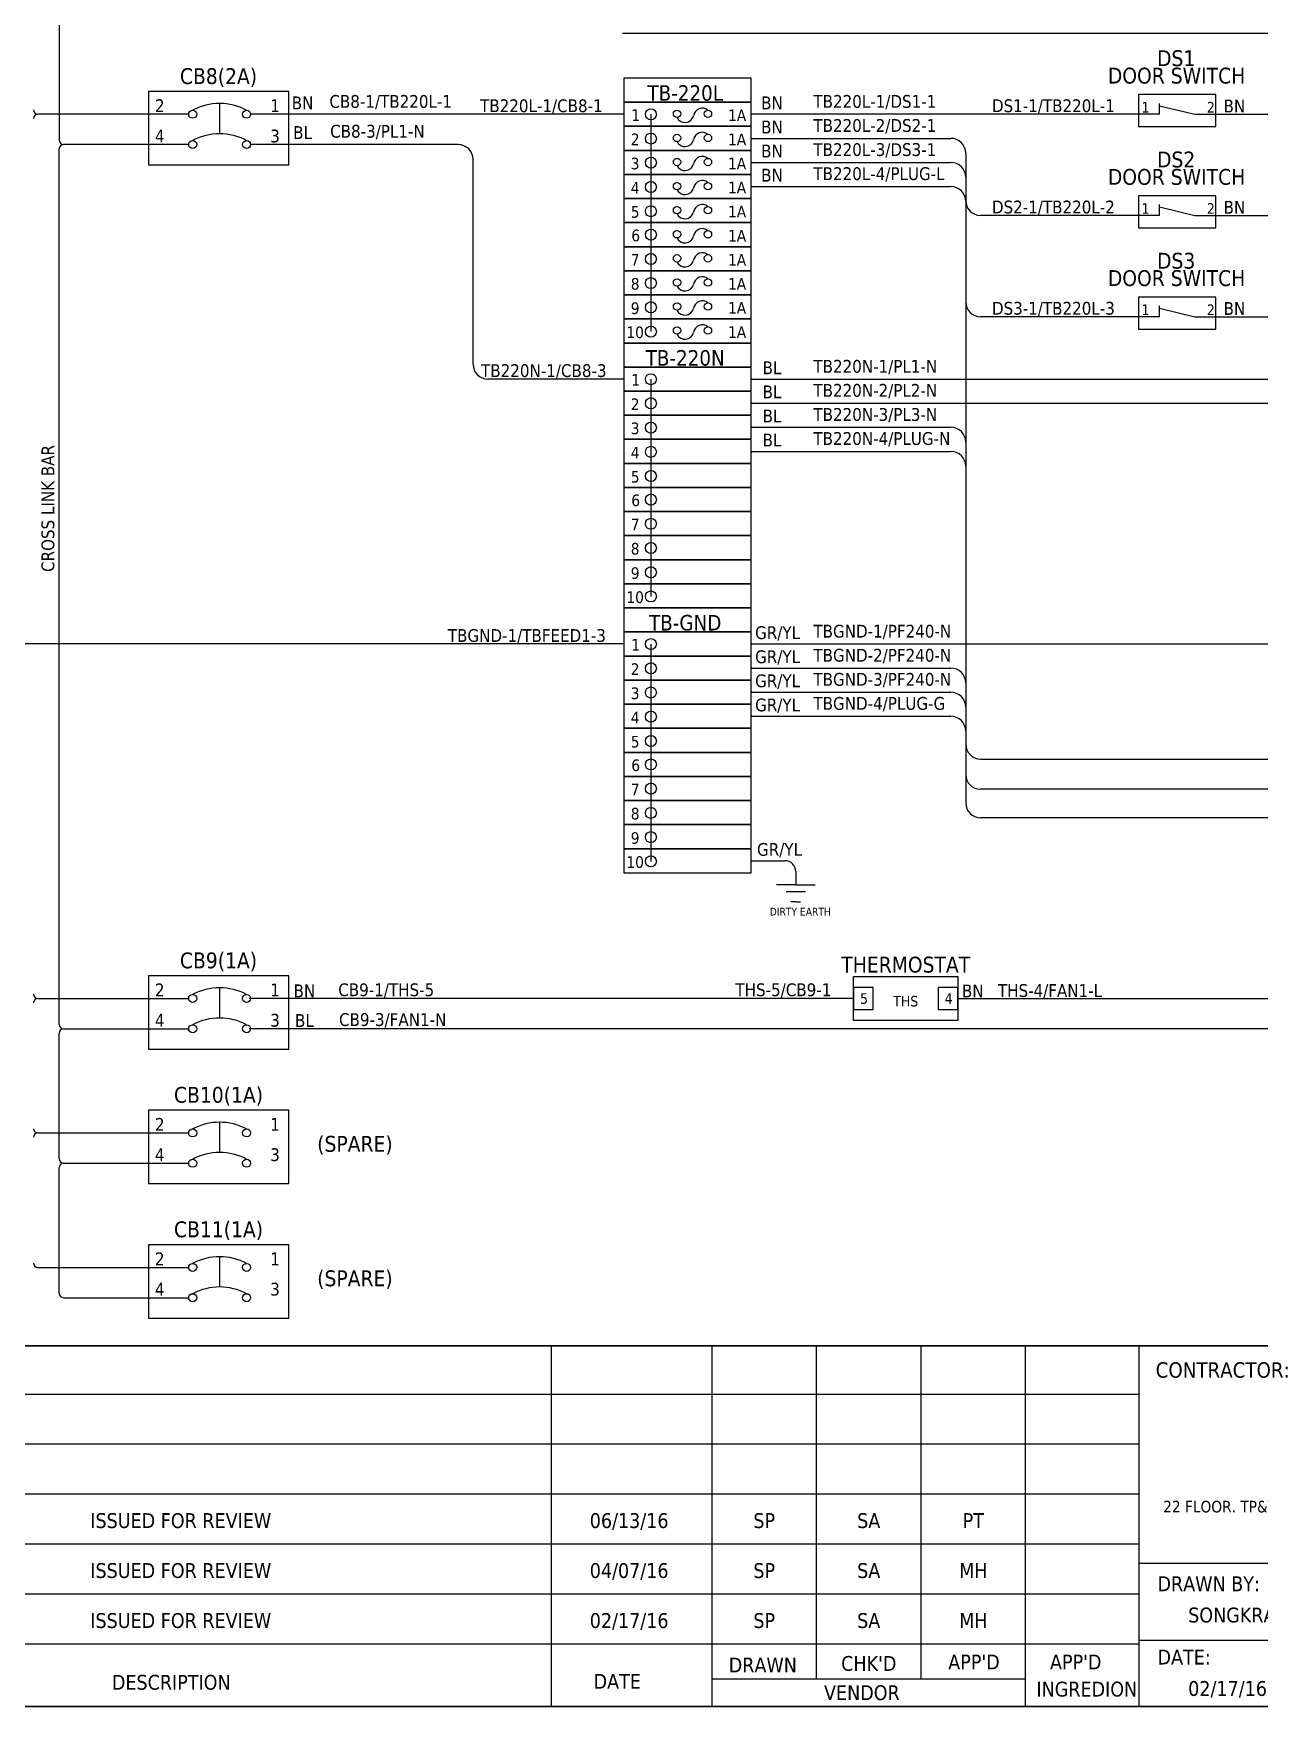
# Model space of a CAD drawing. Header units: millimetres. Extents: x 0 to 1792788, y -13 to 262234.
# Drawn here: x 254158 to 279027, y 184534 to 218471 of the extents above; entities that cross this region are included whole.
import ezdxf
from ezdxf.enums import TextEntityAlignment as Align

# ---------------------------------------------------------------- set-up
doc = ezdxf.new("R2010")
doc.units = ezdxf.units.MM
for name, color, linetype, lineweight in [('ASHADE', 7, 'Continuous', 25), ('GT_1', 9, 'Continuous', 25), ('HELPPOINT', 7, 'Continuous', 25), ('MEMBER', 7, 'Continuous', 25), ('power', 7, 'Continuous', 25)]:
    doc.layers.add(name, color=color, linetype=linetype, lineweight=lineweight)
doc.styles.add('Tahoma', font='')
doc.styles.get('Tahoma').set_extended_font_data('Tahoma')

# ---------------------------------------------------------------- blocks, each defined once
blk = doc.blocks.new('TPA')
at = {"layer": 'GT_1', "color": 4, "ltscale": 25.4}
for p, q in [((14332560, 12749437), (14332560, 12757755)), ((14336263, 12749437), (14336263, 12757755)), ((14338674, 12750067), (14338674, 12757755)), ((14341086, 12750068), (14341086, 12757756)), ((14343490, 12749437), (14343490, 12757755)), ((14346116, 12749437), (14346116, 12757755)), ((14346116, 12756634), (14292753, 12756634)), ((14346116, 12755485), (14292753, 12755485)), ((14346116, 12754332), (14292753, 12754332)), ((14346116, 12753180), (14292753, 12753180)), ((14368833, 12752737), (14346116, 12752737)), ((14346116, 12752028), (14292753, 12752028)), ((14346114, 12750875), (14292753, 12750875)), ((14368833, 12750964), (14346116, 12750964)), ((14343490, 12750067), (14336263, 12750067))]:
    blk.add_line(p, q, dxfattribs=at)
at = {"layer": 'HELPPOINT', "color": 4, "lineweight": 35, "ltscale": 25.4}
blk.add_line((14405128, 12749437), (14292753, 12749437), dxfattribs=at)
blk.add_line((14405128, 12749437), (14292753, 12749437), dxfattribs=at)
at = {"layer": 'MEMBER', "color": 4, "lineweight": 35, "ltscale": 25.4}
blk.add_line((14292753, 12757755), (14405128, 12757755), dxfattribs=at)
blk.add_line((14292753, 12757755), (14405128, 12757755), dxfattribs=at)
at = {"color": 4, "insert": (14367280, 12754629), "char_height": 268.15, "attachment_point": 3, "style": 'Tahoma'}
blk.add_mtext('ROCKWELL AUTOMATION THAI CO.,LTD.\\P22 FLOOR. TP&T BUILDING. 1 VIBHAVADEE 19, VIBHAVADEE-RANGSIT RD. CHATUCHAK, CHATUCHAK, BANGKOK 10900 THAILAND\\PTEL +66 (0) 2936-1500 FAX +66 (0) 2936-1511', dxfattribs=at)
at = {"layer": 'MEMBER', "color": 4, "style": 'Tahoma'}
for s, height, p in [('CONTRACTOR:', 356.48, (14346493, 12757021)), ('DRAWN BY:', 342.8, (14346536, 12752097)), ('SONGKRAN P.', 342.77, (14347243, 12751377)), ('DATE:', 342.8, (14346536, 12750407)), ('DRAWN', 342.8, (14336649, 12750224)), ("CHK'D", 342.8, (14339241, 12750260)), ("APP'D", 342.8, (14341710, 12750294)), ("APP'D", 342.8, (14344056, 12750294)), ('DESCRIPTION', 342.77, (14322425, 12749826)), ('DATE', 342.8, (14333532, 12749847)), ('VENDOR', 342.8, (14338846, 12749586)), ('INGREDION', 342.8, (14343744, 12749668)), ('02/17/16', 342.8, (14347243, 12749683))]:
    blk.add_text(s, height=height, dxfattribs=at).set_placement(p)
for s, height, p in [('ISSUED FOR REVIEW', 342.77, (14324013, 12753726)), ('06/13/16', 342.8, (14334352, 12753726)), ('SP', 342.8, (14337466, 12753726)), ('SA', 342.8, (14339877, 12753726)), ('PT', 342.8, (14342288, 12753726)), ('ISSUED FOR REVIEW', 342.77, (14324013, 12752574)), ('04/07/16', 342.8, (14334352, 12752574)), ('SP', 342.8, (14337466, 12752574)), ('SA', 342.8, (14339877, 12752574)), ('MH', 342.8, (14342288, 12752574)), ('ISSUED FOR REVIEW', 342.77, (14324013, 12751421)), ('02/17/16', 342.8, (14334352, 12751421)), ('SP', 342.8, (14337466, 12751421)), ('SA', 342.8, (14339877, 12751421)), ('MH', 342.8, (14342288, 12751421))]:
    blk.add_text(s, height=height, dxfattribs=at).set_placement(p, align=Align.MIDDLE_CENTER)

msp = doc.modelspace()

# ---------------------------------------------------------------- linework, layer by layer
at = {"color": 3, "ltscale": 25.4}
for p, q in [((291979, 218471), (266106, 218471)), ((266130, 206087), (245397, 206087)), ((266681, 206085), (266681, 201678)), ((268716, 206087), (291979, 206087)), ((268716, 205598), (272765, 205598)), ((268716, 205110), (272765, 205110)), ((268716, 204621), (272765, 204621)), ((284301, 202561), (273369, 202561)), ((268716, 201691), (269400, 201691)), ((269621, 201470), (269621, 201199)), ((269621, 201199), (269228, 201199)), ((269817, 201057), (269424, 201057)), ((269621, 201199), (270014, 201199)), ((269621, 200855), (269522, 200855)), ((269621, 200855), (269719, 200855))]:
    msp.add_line(p, q, dxfattribs=at)
at = {"color": 1, "ltscale": 25.4}
for p, q in [((276998, 216833), (276998, 217052)), ((257305, 216833), (254244, 216833)), ((266130, 216833), (258561, 216833)), ((266681, 216831), (266681, 212424)), ((276998, 216833), (268716, 216833)), ((268716, 216344), (272765, 216344)), ((268716, 215856), (272765, 215856)), ((273067, 216042), (273067, 202863)), ((268716, 215367), (272765, 215367)), ((276998, 214779), (276998, 214999)), ((276998, 214779), (273369, 214779)), ((276998, 212725), (276998, 212945)), ((276998, 212725), (273369, 212725)), ((273369, 203754), (284301, 203754)), ((254244, 198897), (257305, 198897)), ((270792, 198897), (258536, 198897)), ((272906, 198897), (284301, 198897)), ((254244, 196169), (257305, 196169)), ((254244, 193441), (257305, 193441))]:
    msp.add_line(p, q, dxfattribs=at)
at = {"color": 7, "ltscale": 25.4}
for p, q in [((262772, 216219), (258561, 216219)), ((284301, 203140), (273369, 203140)), ((284301, 198282), (258536, 198282))]:
    msp.add_line(p, q, dxfattribs=at)
at = {"ltscale": 25.4}
for p, q in [((263075, 211762), (263075, 215916)), ((266130, 211460), (263377, 211460)), ((266681, 211458), (266681, 207051)), ((268716, 211460), (291923, 211460)), ((268716, 210971), (291923, 210971)), ((268716, 210483), (272765, 210483)), ((268716, 209994), (272765, 209994))]:
    msp.add_line(p, q, dxfattribs=at)
at = {"color": 1, "ltscale": 25.4}
for points in [[(266130, 217077), (268716, 217077), (268716, 217565), (266130, 217565)], [(266130, 216588), (268716, 216588), (268716, 217077), (266130, 217077)], [(266130, 216100), (268716, 216100), (268716, 216588), (266130, 216588)], [(266130, 215612), (268716, 215612), (268716, 216100), (266130, 216100)], [(266130, 215123), (268716, 215123), (268716, 215612), (266130, 215612)], [(266130, 214635), (268716, 214635), (268716, 215123), (266130, 215123)], [(266130, 214146), (268716, 214146), (268716, 214635), (266130, 214635)], [(266130, 213658), (268716, 213658), (268716, 214146), (266130, 214146)], [(266130, 213169), (268716, 213169), (268716, 213658), (266130, 213658)], [(266130, 212681), (268716, 212681), (268716, 213169), (266130, 213169)], [(266130, 212192), (268716, 212192), (268716, 212681), (266130, 212681)]]:
    msp.add_lwpolyline(points, close=True, dxfattribs=at)
at = {"color": 7, "ltscale": 25.4}
for points in [[(266130, 211704), (268716, 211704), (268716, 212192), (266130, 212192)], [(266130, 211215), (268716, 211215), (268716, 211704), (266130, 211704)], [(266130, 210727), (268716, 210727), (268716, 211215), (266130, 211215)], [(266130, 210239), (268716, 210239), (268716, 210727), (266130, 210727)], [(266130, 209750), (268716, 209750), (268716, 210239), (266130, 210239)], [(266130, 209262), (268716, 209262), (268716, 209750), (266130, 209750)], [(266130, 208773), (268716, 208773), (268716, 209262), (266130, 209262)], [(266130, 208285), (268716, 208285), (268716, 208773), (266130, 208773)], [(266130, 207796), (268716, 207796), (268716, 208285), (266130, 208285)], [(266130, 207308), (268716, 207308), (268716, 207796), (266130, 207796)], [(266130, 206819), (268716, 206819), (268716, 207308), (266130, 207308)], [(270792, 199340), (272906, 199340), (272906, 198453), (270792, 198453)], [(270792, 198675), (271191, 198675), (271191, 199118), (270792, 199118)], [(272507, 198675), (272906, 198675), (272906, 199118), (272507, 199118)]]:
    msp.add_lwpolyline(points, close=True, dxfattribs=at)
at = {"color": 3, "ltscale": 25.4}
for points in [[(266130, 206331), (268716, 206331), (268716, 206819), (266130, 206819)], [(266130, 205842), (268716, 205842), (268716, 206331), (266130, 206331)], [(266130, 205354), (268716, 205354), (268716, 205842), (266130, 205842)], [(266130, 204866), (268716, 204866), (268716, 205354), (266130, 205354)], [(266130, 204377), (268716, 204377), (268716, 204866), (266130, 204866)], [(266130, 203889), (268716, 203889), (268716, 204377), (266130, 204377)], [(266130, 203400), (268716, 203400), (268716, 203889), (266130, 203889)], [(266130, 202912), (268716, 202912), (268716, 203400), (266130, 203400)], [(266130, 202423), (268716, 202423), (268716, 202912), (266130, 202912)], [(266130, 201935), (268716, 201935), (268716, 202423), (266130, 202423)], [(266130, 201446), (268716, 201446), (268716, 201935), (266130, 201935)]]:
    msp.add_lwpolyline(points, close=True, dxfattribs=at)
at = {"color": 1, "ltscale": 25.4}
for centre, radius, start, end in [((254244, 216919), 86.6, 180, 270), ((254244, 216746), 86.6, 90, 180), ((272765, 216042), 302, 0, 90), ((272765, 215554), 302, 0, 90), ((272765, 215065), 302, 0, 90), ((273369, 215081), 302, 180, 270), ((273369, 213027), 302, 180, 270), ((273369, 204056), 302, 180, 270), ((254244, 198983), 86.6, 180, 270), ((254244, 198810), 86.6, 90, 180), ((254244, 196255), 86.6, 180, 270), ((254244, 196082), 86.6, 90, 180), ((254244, 193528), 86.6, 180, 270)]:
    msp.add_arc(centre, radius, start, end, dxfattribs=at)
at = {"ltscale": 25.4}
for centre, start, end in [((262772, 215916), 0, 90), ((263377, 211762), 180, 270), ((272765, 210181), 0, 90), ((272765, 209692), 0, 90), ((273369, 203442), 180, 270)]:
    msp.add_arc(centre, 302, start, end, dxfattribs=at)
at = {"color": 3, "ltscale": 25.4}
for centre, radius, start, end in [((272765, 205296), 302, 0, 90), ((272765, 204807), 302, 0, 90), ((272765, 204319), 302, 0, 90), ((273369, 202863), 302, 180, 270), ((269400, 201470), 221, 0, 90)]:
    msp.add_arc(centre, radius, start, end, dxfattribs=at)
at = {"layer": 'ASHADE', "color": 7, "ltscale": 25.4}
msp.add_line((270792, 199340), (271191, 199340), dxfattribs=at)
at = {"layer": 'power', "color": 7, "ltscale": 25.4}
for p, q in [((254677, 220591), (254677, 216305)), ((257305, 216219), (254764, 216219)), ((254677, 198369), (254677, 216132)), ((254764, 198282), (257305, 198282)), ((254677, 195641), (254677, 198196)), ((254764, 195555), (257305, 195555)), ((254677, 192914), (254677, 195468)), ((254764, 192827), (257305, 192827))]:
    msp.add_line(p, q, dxfattribs=at)
at = {"layer": 'power', "linetype": 'Continuous', "ltscale": 762}
for p, q in [((257933, 217050), (257933, 216436)), ((257933, 199114), (257933, 198500)), ((257933, 196386), (257933, 195772)), ((257933, 193658), (257933, 193044))]:
    msp.add_line(p, q, dxfattribs=at)
at = {"layer": 'power', "color": 1, "linetype": 'Continuous', "ltscale": 25.4}
for p, q in [((276998, 217005), (277716, 216833)), ((277716, 216833), (283975, 216833)), ((276998, 214952), (277716, 214779)), ((277716, 214779), (283975, 214779)), ((276998, 212898), (277716, 212725)), ((277716, 212725), (283975, 212725))]:
    msp.add_line(p, q, dxfattribs=at)
at = {"layer": 'power', "color": 2, "linetype": 'Continuous', "ltscale": 762}
for points in [[(256491, 215804), (259335, 215804), (259335, 217292), (256491, 217292)], [(256491, 197868), (259335, 197868), (259335, 199356), (256491, 199356)], [(256491, 195140), (259335, 195140), (259335, 196628), (256491, 196628)], [(256491, 192413), (259335, 192413), (259335, 193900), (256491, 193900)]]:
    msp.add_lwpolyline(points, close=True, dxfattribs=at)
at = {"layer": 'power', "color": 7, "ltscale": 25.4}
for points in [[(276571, 216583), (278142, 216583), (278142, 217230), (276571, 217230)], [(276571, 214530), (278142, 214530), (278142, 215176), (276571, 215176)], [(276571, 212476), (278142, 212476), (278142, 213122), (276571, 213122)]]:
    msp.add_lwpolyline(points, close=True, dxfattribs=at)
at = {"layer": 'power', "ltscale": 25.4}
for centre in [(257387, 216833), (258480, 216833), (257387, 216219), (258480, 216219), (257387, 198897), (258480, 198897), (257387, 198282), (258480, 198282), (257387, 196169), (258480, 196169), (257387, 195555), (258480, 195555), (257387, 193441), (258480, 193441), (257387, 192827), (258480, 192827)]:
    msp.add_circle(centre, 81.2, dxfattribs=at)
at = {"layer": 'power', "color": 1, "linetype": 'Continuous', "ltscale": 25.4}
for centre in [(266681, 216831), (266681, 216340), (266681, 215849), (266681, 215358), (266681, 214866), (266681, 214389), (266681, 213898), (266681, 213407), (266681, 212915), (266681, 212424)]:
    msp.add_circle(centre, 112, dxfattribs=at)
at = {"layer": 'power', "color": 1, "ltscale": 25.4}
for centre in [(267212, 216840), (267839, 216840), (267212, 216352), (267839, 216352), (267212, 215863), (267839, 215863), (267212, 215375), (267839, 215375), (267212, 214886), (267839, 214886), (267212, 214398), (267839, 214398), (267212, 213910), (267839, 213910), (267212, 213421), (267839, 213421), (267212, 212933), (267839, 212933), (267212, 212444), (267839, 212444)]:
    msp.add_circle(centre, 74.8, dxfattribs=at)
at = {"layer": 'power', "color": 7, "linetype": 'Continuous', "ltscale": 25.4}
for centre in [(266681, 211458), (266681, 210967), (266681, 210476), (266681, 209985), (266681, 209493), (266681, 209016), (266681, 208525), (266681, 208034), (266681, 207542), (266681, 207051)]:
    msp.add_circle(centre, 112, dxfattribs=at)
at = {"layer": 'power', "color": 3, "linetype": 'Continuous', "ltscale": 25.4}
for centre in [(266681, 206085), (266681, 205594), (266681, 205103), (266681, 204612), (266681, 204120), (266681, 203643), (266681, 203152), (266681, 202661), (266681, 202169), (266681, 201678)]:
    msp.add_circle(centre, 112, dxfattribs=at)
at = {"layer": 'power', "ltscale": 25.4}
for centre in [(257933, 215883), (257933, 215269), (257933, 197947), (257933, 197333), (257933, 195219), (257933, 194605), (257933, 192491), (257933, 191877)]:
    msp.add_arc(centre, 1167, 62.0586, 117.9414, dxfattribs=at)
at = {"layer": 'power', "color": 1, "ltscale": 25.4}
for centre, radius, start, end in [((267725, 216774), 182, 51.1309, 171.3254), ((267372, 216844), 178, 206.1634, 346.0383), ((267372, 216356), 178, 206.1634, 346.0383), ((267725, 216285), 182, 51.1309, 171.3254), ((267725, 215797), 182, 51.1309, 171.3254), ((267372, 215867), 178, 206.1634, 346.0383), ((267372, 215379), 178, 206.1634, 346.0383), ((267725, 215308), 182, 51.1309, 171.3254), ((267372, 214890), 178, 206.1634, 346.0383), ((267725, 214820), 182, 51.1309, 171.3254), ((267725, 214331), 182, 51.1309, 171.3254), ((267372, 214402), 178, 206.1634, 346.0383), ((267372, 213913), 178, 206.1634, 346.0383), ((267725, 213843), 182, 51.1309, 171.3254), ((267725, 213355), 182, 51.1309, 171.3254), ((267372, 213425), 178, 206.1634, 346.0383), ((267372, 212936), 178, 206.1634, 346.0383), ((267725, 212866), 182, 51.1309, 171.3254), ((267725, 212378), 182, 51.1309, 171.3254), ((267372, 212448), 178, 206.1634, 346.0383)]:
    msp.add_arc(centre, radius, start, end, dxfattribs=at)
at = {"layer": 'power', "color": 7, "ltscale": 25.4}
for centre, start, end in [((254764, 216305), 180, 270), ((254764, 216305), 180, 270), ((254764, 216132), 90, 180), ((254764, 198369), 180, 270), ((254764, 198196), 90, 180), ((254764, 195641), 180, 270), ((254764, 195468), 90, 180), ((254764, 192914), 180, 270)]:
    msp.add_arc(centre, 86.6, start, end, dxfattribs=at)

# ---------------------------------------------------------------- block references
at = {"xscale": 0.8796480001183227, "yscale": 0.8796480000019073, "zscale": 0.8796480001183227}
msp.add_blockref('TPA', (-12342944, -11030484), dxfattribs=at)

# ---------------------------------------------------------------- texts
at = {"color": 7, "style": 'Tahoma'}
msp.add_text('DIRTY EARTH', height=157.18, dxfattribs=at).set_placement((269711, 200658), align=Align.MIDDLE_CENTER)
at = {"layer": 'power', "color": 7, "style": 'Tahoma'}
for s, height, p in [('DS1', 322, (277336, 217969)), ('CB8(2A)', 322, (257911, 217606)), ('DOOR SWITCH', 321.98, (277344, 217616)), ('BN', 259.8, (259616, 217063)), ('1', 236, (266373, 216817)), ('1A', 236.2, (268430, 216811)), ('BN', 259.8, (269138, 217063)), ('BL', 259.8, (259616, 216461)), ('BN', 259.8, (269138, 216574)), ('2', 236, (266362, 216323)), ('1A', 236.2, (268430, 216323)), ('BN', 259.8, (269138, 216086)), ('3', 236, (266362, 215834)), ('1A', 236.2, (268430, 215834)), ('DS2', 322, (277336, 215915)), ('BN', 259.8, (269138, 215597)), ('DOOR SWITCH', 321.98, (277344, 215562)), ('4', 236, (266362, 215341)), ('1A', 236.2, (268430, 215346)), ('5', 236, (266362, 214852)), ('1A', 236.2, (268430, 214857)), ('6', 236, (266373, 214374)), ('1A', 236.2, (268430, 214369)), ('7', 236, (266362, 213881)), ('1A', 236.2, (268430, 213881)), ('DS3', 322, (277336, 213861)), ('8', 236, (266362, 213392)), ('1A', 236.2, (268430, 213392)), ('DOOR SWITCH', 321.98, (277344, 213509)), ('9', 236, (266362, 212898)), ('1A', 236.2, (268430, 212904)), ('10', 236.2, (266362, 212410)), ('1A', 236.2, (268430, 212415)), ('TB-220N', 314.9, (267377, 211891)), ('BL', 259.8, (269138, 211690)), ('1', 236, (266373, 211444)), ('BL', 259.8, (269138, 211201)), ('2', 236, (266362, 210950)), ('BL', 259.8, (269138, 210713)), ('3', 236, (266362, 210461)), ('4', 236, (266362, 209968)), ('BL', 259.8, (269138, 210224)), ('5', 236, (266362, 209479)), ('6', 236, (266373, 209001)), ('7', 236, (266362, 208508)), ('8', 236, (266362, 208019)), ('9', 236, (266362, 207525)), ('10', 236.2, (266362, 207037)), ('GR/YL', 259.8, (269251, 206317)), ('GR/YL', 259.8, (269251, 205828)), ('GR/YL', 259.8, (269251, 205340)), ('GR/YL', 259.8, (269251, 204851)), ('GR/YL', 259.8, (269290, 201920)), ('CB9(1A)', 322, (257911, 199669)), ('THERMOSTAT', 322, (271851, 199583)), ('BN', 259.8, (259653, 199051)), ('THS', 214.7, (271851, 198842)), ('BL', 259.8, (259653, 198449)), ('CB10(1A)', 322, (257911, 196942)), ('(SPARE)', 322, (260678, 195948)), ('CB11(1A)', 322, (257911, 194214)), ('(SPARE)', 322, (260678, 193220))]:
    msp.add_text(s, height=height, dxfattribs=at).set_placement(p, align=Align.MIDDLE_CENTER)
for s, p in [('CB8-1/TB220L-1', (260160, 216963)), ('TB220L-1/DS1-1', (269978, 216963)), ('CB8-3/PL1-N', (260175, 216358)), ('TB220L-2/DS2-1', (269978, 216475)), ('TB220L-3/DS3-1', (269978, 215986)), ('TB220L-4/PLUG-L', (269978, 215498)), ('TB220N-1/PL1-N', (269978, 211590)), ('TB220N-2/PL2-N', (269978, 211102)), ('TB220N-3/PL3-N', (269978, 210613)), ('TB220N-4/PLUG-N', (269978, 210125)), ('TBGND-1/PF240-N', (269978, 206217)), ('TBGND-2/PF240-N', (269978, 205729)), ('TBGND-3/PF240-N', (269978, 205240)), ('TBGND-4/PLUG-G', (269978, 204752)), ('CB9-1/THS-5', (260340, 198943)), ('CB9-3/FAN1-N', (260355, 198338))]:
    msp.add_text(s, height=259.75, dxfattribs=at).set_placement(p)
at = {"layer": 'power', "color": 1, "style": 'Tahoma'}
msp.add_text('TB-220L', height=314.9, dxfattribs=at).set_placement((267377, 217264), align=Align.MIDDLE_CENTER)
at = {"layer": 'power', "color": 7, "style": 'Tahoma'}
for s, height, p in [('2', 260, (256622, 217006)), ('1', 260, (258960, 217006)), ('TB220L-1/CB8-1', 259.75, (263217, 217005)), ('DS1-1/TB220L-1', 259.75, (273599, 217005)), ('1', 215, (276632, 216975)), ('2', 215, (277959, 216975)), ('BN', 259.8, (278297, 217000)), ('3', 260, (258960, 216391)), ('4', 260, (256622, 216391)), ('DS2-1/TB220L-2', 259.75, (273599, 214951)), ('1', 215, (276632, 214921)), ('2', 215, (277959, 214921)), ('BN', 259.8, (278297, 214946)), ('DS3-1/TB220L-3', 259.75, (273599, 212897)), ('1', 215, (276632, 212867)), ('2', 215, (277959, 212867)), ('BN', 259.8, (278297, 212892)), ('TB220N-1/CB8-3', 259.75, (263237, 211632)), ('TBGND-1/TBFEED1-3', 259.75, (262563, 206259)), ('2', 260, (256622, 199070)), ('1', 260, (258960, 199070)), ('BN', 259.8, (272990, 199050)), ('THS-4/FAN1-L', 259.75, (273721, 199057)), ('4', 260, (256622, 198455)), ('3', 260, (258960, 198455)), ('2', 260, (256622, 196342)), ('1', 260, (258960, 196342)), ('4', 260, (256622, 195728)), ('3', 260, (258960, 195728)), ('2', 260, (256622, 193614)), ('1', 260, (258960, 193614)), ('4', 260, (256622, 193000)), ('3', 260, (258960, 193000))]:
    msp.add_text(s, height=height, dxfattribs=at).set_placement(p, align=Align.MIDDLE_LEFT)
msp.add_text('CROSS LINK BAR', height=259.75, rotation=90, dxfattribs=at).set_placement((254450, 208836), align=Align.MIDDLE_CENTER)
at = {"layer": 'power', "color": 3, "style": 'Tahoma'}
for s, height, p in [('TB-GND', 314.9, (267377, 206518)), ('1', 236, (266373, 206071)), ('2', 236, (266362, 205577)), ('3', 236, (266362, 205088)), ('4', 236, (266362, 204595)), ('5', 236, (266362, 204106)), ('6', 236, (266373, 203628)), ('7', 236, (266362, 203135)), ('8', 236, (266362, 202646)), ('9', 236, (266362, 202152)), ('10', 236.2, (266362, 201664))]:
    msp.add_text(s, height=height, dxfattribs=at).set_placement(p, align=Align.MIDDLE_CENTER)
at = {"layer": 'power', "color": 7, "style": 'Tahoma'}
msp.add_text('THS-5/CB9-1', height=259.75, dxfattribs=at).set_placement((270342, 198943), align=Align.RIGHT)
at = {"layer": 'power', "color": 1, "style": 'Tahoma'}
for s, p in [('5', (270924, 198895)), ('4', (272639, 198895))]:
    msp.add_text(s, height=215, dxfattribs=at).set_placement(p, align=Align.MIDDLE_LEFT)

doc.saveas('drawing.dxf')
